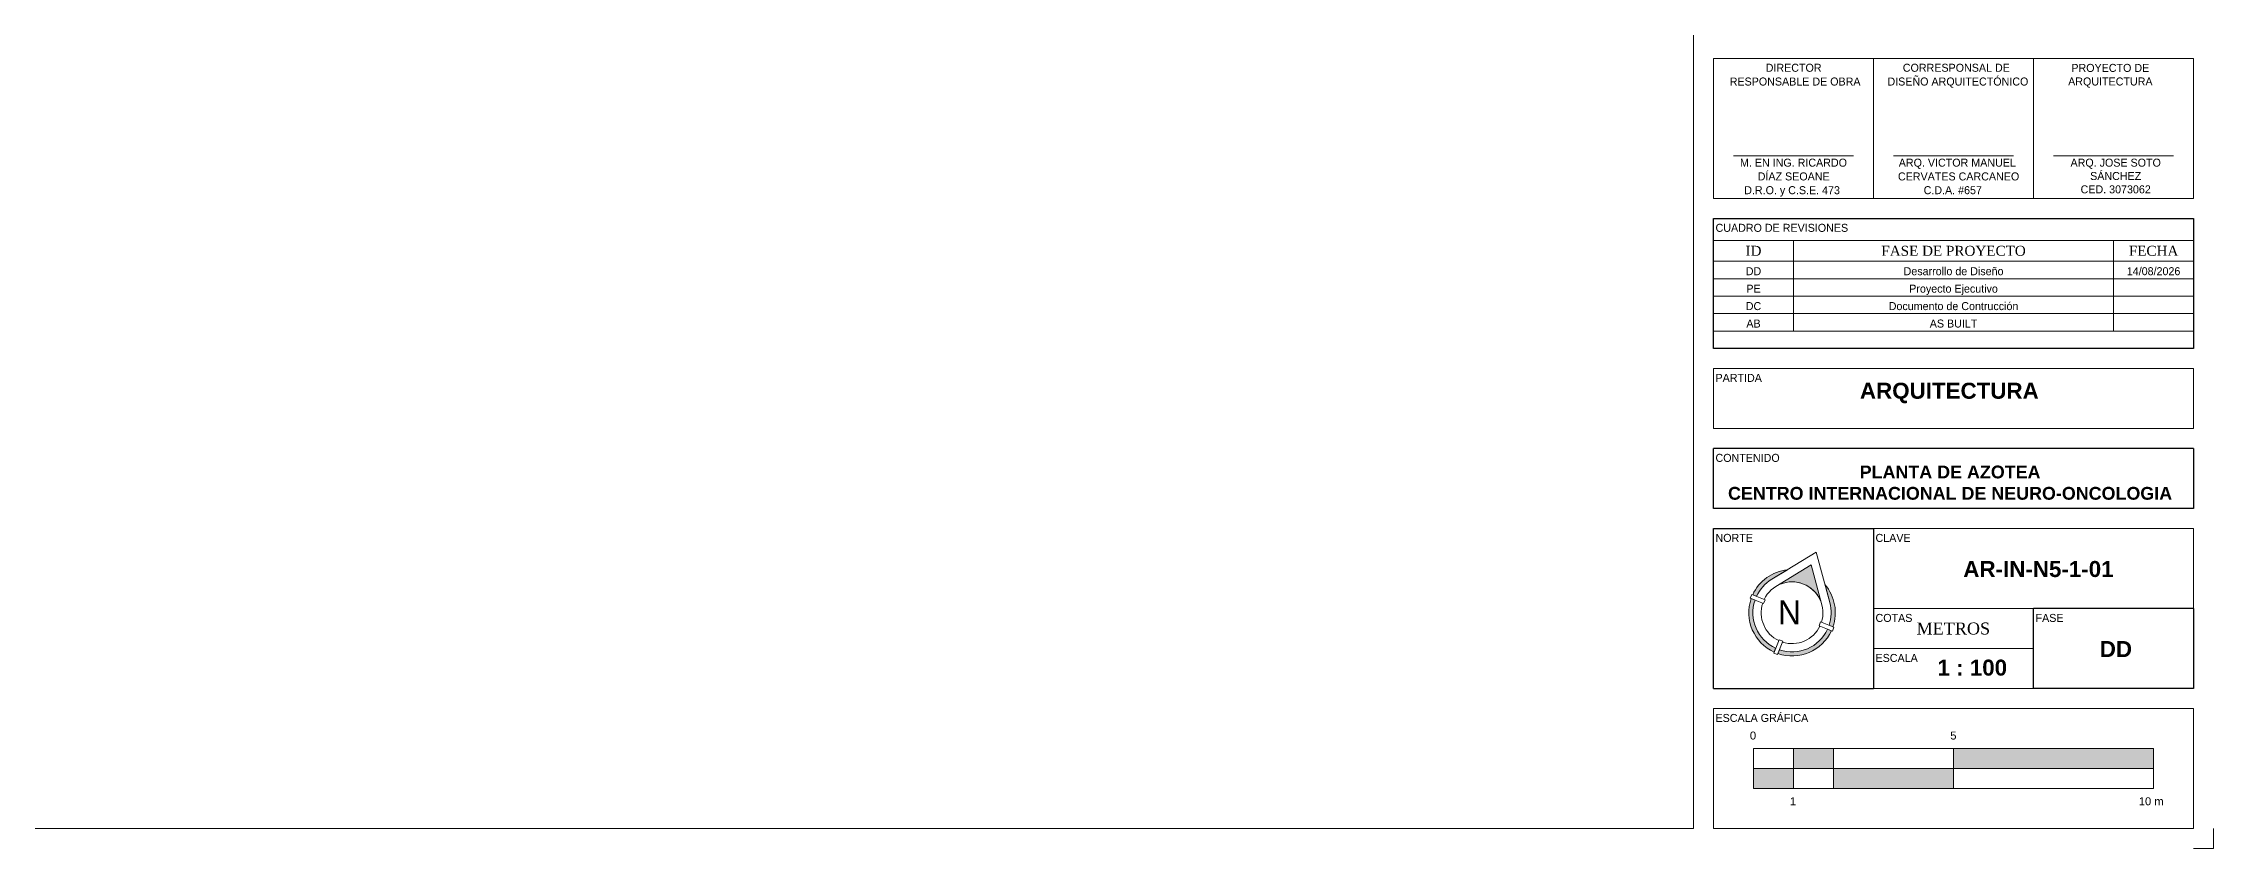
# Model space of a CAD drawing. Header units: metres. Extents: x -22 to 564, y 0 to 143.
# Drawn here: x 510.1 to 564.3, y 9.1 to 29.2 of the extents above; entities that cross this region are included whole.
import ezdxf

# ---------------------------------------------------------------- set-up
doc = ezdxf.new("R2010")
doc.units = ezdxf.units.M
for name, color, linetype, lineweight in [('XREF PIE 1.100$0$A-ANNO-NOTE', 7, 'Continuous', 9), ('XREF PIE 1.100$0$A-DETL-THIN', 7, 'Continuous', 9), ('XREF PIE 1.100$0$G-ANNO-SCHD', 7, 'Continuous', 9), ('XREF PIE 1.100$0$G-ANNO-TTLB', 7, 'Continuous', 9)]:
    doc.layers.add(name, color=color, linetype=linetype, lineweight=lineweight)
doc.layers.add('XREF PIE 1.100$0$TEXTO', color=7, linetype='Continuous')
doc.styles.add('XREF PIE 1.100$0$100 SERVICIOS 40', font='arialbd.ttf', dxfattribs={"height": 0.4})
doc.styles.add('XREF PIE 1.100$0$Arial_1', font='arial.ttf', dxfattribs={"height": 0.002})
doc.styles.add('XREF PIE 1.100$0$Elephant', font='ELEPHNT.TTF', dxfattribs={"height": 0.006})
doc.styles.add('XREF PIE 1.100$0$Franklin Gothic Book', font='FRABK.TTF', dxfattribs={"height": 0.002})
doc.styles.add('XREF PIE 1.100$0$Times New Roman', font='times.ttf', dxfattribs={"height": 0.003})
doc.styles.add('XREF PIE 1.100$0$Times New Roman_3', font='times.ttf', dxfattribs={"height": 0.0025})

# ---------------------------------------------------------------- blocks, each defined once
blk = doc.blocks.new('XREF PIE 1.100$0$LE_GA_ESCSALAS GRÁFICAS - ESC_ 1 a 100-1336524-PLANTA GENERAL')
at = {"layer": 'XREF PIE 1.100$0$A-ANNO-NOTE'}
for points in [[(-0.03999999999999997, -0.00499999999999974), (-0.05, -0.00499999999999974), (-0.05, 1.565081397814083e-16), (-0.03999999999999997, 1.565081397814083e-16)], [(-0.02999999999999998, 1.565081397814083e-16), (-0.03999999999999997, 1.565081397814083e-16), (-0.03999999999999997, 0.00499999999999963), (-0.02999999999999998, 0.00499999999999963)], [(0, 1.565081397814083e-16), (0, -0.004999999999999802), (-0.02999999999999998, -0.004999999999999802), (-0.02999999999999998, 1.565081397814083e-16)], [(0.05000000000000004, 1.565081397814083e-16), (8.459899447643693e-18, 1.565081397814083e-16), (8.459899447643693e-18, 0.00499999999999963), (0.05000000000000004, 0.00499999999999963)]]:
    blk.add_hatch(color=256, dxfattribs=at).paths.add_polyline_path(points)
for p, q in [((-0.05, -0.004999999999999706), (-0.05, 0.004999999999999631)), ((-0.05, 0.00499999999999963), (0.05000000000000004, 0.00499999999999963)), ((-0.03999999999999997, 1.565081397814083e-16), (-0.05, 1.565081397814083e-16)), ((-0.05, 1.565081397814083e-16), (-0.05, -0.00499999999999974)), ((-0.05, 1.871717571838201e-16), (0.05000000000000004, -1.359336396074008e-16)), ((-0.02999999999999998, 0.00499999999999963), (-0.03999999999999997, 0.00499999999999963)), ((-0.03999999999999997, 0.00499999999999963), (-0.03999999999999997, 1.565081397814083e-16)), ((-0.03999999999999997, 0.00499999999999963), (-0.03999999999999997, -0.00499999999999974)), ((-0.03999999999999997, -0.00499999999999974), (-0.03999999999999997, 1.565081397814083e-16)), ((-0.03999999999999997, 1.565081397814083e-16), (-0.02999999999999998, 1.565081397814083e-16)), ((-0.02999999999999998, 1.565081397814083e-16), (-0.02999999999999998, 0.00499999999999963)), ((-0.02999999999999998, 0.00499999999999963), (-0.02999999999999998, -0.004999999999999771)), ((0, 1.565081397814083e-16), (-0.02999999999999998, 1.565081397814083e-16)), ((-0.02999999999999998, 1.565081397814083e-16), (-0.02999999999999998, -0.004999999999999802)), ((0.05000000000000004, 0.00499999999999963), (8.459899447643693e-18, 0.00499999999999963)), ((8.459899447643693e-18, 0.00499999999999963), (8.459899447643693e-18, 1.565081397814083e-16)), ((6.630251852877616e-18, 0.00499999999999963), (6.630251852877616e-18, -0.004999999999999867)), ((0, -0.004999999999999802), (0, 1.565081397814083e-16)), ((8.459899447643693e-18, 1.565081397814083e-16), (0.05000000000000004, 1.565081397814083e-16)), ((0.05000000000000004, 1.565081397814083e-16), (0.05000000000000004, 0.00499999999999963)), ((0.05000000000000004, -0.00500000000000003), (0.05000000000000004, 0.00499999999999963)), ((-0.05, -0.00499999999999974), (-0.03999999999999997, -0.00499999999999974)), ((0.05000000000000004, -0.00500000000000003), (-0.04999999999999999, -0.004999999999999706)), ((-0.02999999999999998, -0.004999999999999802), (0, -0.004999999999999802))]:
    blk.add_line(p, q, dxfattribs=at)
at = {"layer": 'XREF PIE 1.100$0$A-ANNO-NOTE', "char_height": 0.002, "attachment_point": 1, "style": 'XREF PIE 1.100$0$Arial_1'}
for s, insert, width in [('0', (-0.05090077869846426, 0.009257206871612873), 0.00192405), ('5', (-0.0008196995142351707, 0.009257206871612873), 0.00192405), ('1', (-0.04088677869846424, -0.007176581871612904), 0.00192405), ('10 m', (0.04630531428667543, -0.007176581871612872), 0.007696200000000002)]:
    blk.add_mtext(s, dxfattribs=dict(at, insert=insert, width=width))
blk = doc.blocks.new('*U7')
at = {"layer": 'XREF PIE 1.100$0$G-ANNO-TTLB'}
h = blk.add_hatch(color=256, dxfattribs=at)
edge = h.paths.add_edge_path()
edge.add_line((0.01553678146702081, 0.01007034670902462), (0.01515430493919123, 0.009112872152930912))
edge.add_arc((0.01963885951964722, 0.01895135951964553), 0.01081235697940516, 160.9544771982439, 245.4956719246867, ccw=False)
edge.add_line((0.009418375222706, 0.02247964014709995), (0.01037584977879968, 0.02209716361927042))
edge.add_arc((0.01963885951964722, 0.01895135951964553), 0.009782608695652341, 161.2420358712812, 245.2081132516498)
edge = h.paths.add_edge_path()
edge.add_line((0.02851987233026815, 0.01484928146701923), (0.02947734688636183, 0.01446680493918971))
edge.add_arc((0.01963885951964722, 0.01895135951964552), 0.01081235697940511, 250.954477198244, 335.4956719246877, ccw=False)
edge.add_line((0.01611057889219292, 0.008730875222704298), (0.01649305542002244, 0.009688349778798004))
edge.add_arc((0.01963885951964722, 0.01895135951964553), 0.009782608695652244, 251.2420358712816, 335.2081132516504)
edge = h.paths.add_edge_path()
edge.add_arc((0.01963885951964722, 0.01895135951964554), 0.01081235697940511, -19.045522801755226, 40.30373750406761, ccw=False)
edge.add_line((0.02985934381658845, 0.01542307889219136), (0.02890186926049471, 0.01580555542002089))
edge.add_arc((0.01963885951964722, 0.01895135951964553), 0.009782608695652287, 341.2420358712824, 375.0949722073096)
edge.add_line((0.02908392406475158, 0.02149894438203265), (0.0278846455530154, 0.02594521940829085))
edge = h.paths.add_edge_path()
edge.add_arc((0.01963885951964717, 0.01895135951964554), 0.009782608695652287, 121.3551769156216, 155.2081132516492)
edge.add_line((0.0107578467090263, 0.02305343757227206), (0.009800372152932668, 0.0234359141001016))
edge.add_arc((0.01963885951964722, 0.01895135951964553), 0.01081235697940513, 96.14641161886362, 155.4956719246866, ccw=False)
edge.add_line((0.01848118602104803, 0.0297015621000964), (0.0145485599791263, 0.02730529772147733))
edge = h.paths.add_edge_path()
edge.add_line((0.02441382114747997, 0.03090478393216629), (0.02709548942367696, 0.02096261072679319))
edge.add_arc((0.01963885951964717, 0.01895135951964547), 0.007723112128146547, 15.09497220730959, 121.355176915622)
edge.add_line((0.0156202019876569, 0.02554657388951269), (0.02441382114747997, 0.03090478393216629))
at = {"layer": 'XREF PIE 1.100$0$A-ANNO-NOTE'}
for p, q in [((0.02568714424823526, 0.03409236377550498), (0.01454855997912635, 0.02730529772147719)), ((0.02568714424823526, 0.03409236377550497), (0.02908392406475141, 0.0214989443820327)), ((0.0145485599791263, 0.02730529772147733), (0.01848118602104803, 0.0297015621000964)), ((0.02441382114747997, 0.03090478393216629), (0.0156202019876569, 0.02554657388951269)), ((0.02441382114747986, 0.03090478393216615), (0.01562020198765707, 0.02554657388951265)), ((0.02709548942367696, 0.02096261072679319), (0.02441382114747997, 0.03090478393216629)), ((0.02441382114747981, 0.03090478393216615), (0.02709548942367679, 0.02096261072679329)), ((0.009164834732584337, 0.02258092042207825), (0.00954683166281095, 0.0235371943750799)), ((0.01250796847227814, 0.02124545915400601), (0.009164834732584337, 0.02258092042207827)), ((0.01037584977879968, 0.02209716361927042), (0.009418375222706, 0.02247964014709995)), ((0.009546831662810895, 0.0235371943750799), (0.01288996540250464, 0.02220173310700765)), ((0.009800372152932668, 0.0234359141001016), (0.0107578467090263, 0.02305343757227206)), ((0.0128899654025047, 0.02220173310700765), (0.01250796847227809, 0.02124545915400601)), ((0.0278846455530154, 0.02594521940829085), (0.02908392406475158, 0.02149894438203265)), ((0.0267697505670163, 0.01665725988528521), (0.02638775363678969, 0.01570098593228356)), ((0.03011288430671016, 0.01532179861721299), (0.02676975056701636, 0.01665725988528521)), ((0.01505939836949777, 0.008875287310265316), (0.01639485963757004, 0.01221842104995909)), ((0.01735113359057161, 0.01183642411973249), (0.01601567232249934, 0.00849329038003871)), ((0.01639485963757004, 0.01221842104995909), (0.01735113359057167, 0.01183642411973248)), ((0.02638775363678975, 0.01570098593228356), (0.02973088737648349, 0.01436552466421134)), ((0.02947734688636183, 0.01446680493918971), (0.02851987233026815, 0.01484928146701923)), ((0.02890186926049471, 0.01580555542002089), (0.02985934381658845, 0.01542307889219136)), ((0.02973088737648349, 0.01436552466421134), (0.03011288430671016, 0.01532179861721299)), ((0.01601567232249934, 0.00849329038003871), (0.01505939836949771, 0.008875287310265323)), ((0.01515430493919123, 0.009112872152930912), (0.01553678146702081, 0.01007034670902462)), ((0.01649305542002244, 0.009688349778798004), (0.01611057889219292, 0.008730875222704298))]:
    blk.add_line(p, q, dxfattribs=at)
for centre, radius, start, end in [((0.01963885951964722, 0.01895135951964553), 0.01081235697940513, 96.14641161886316, 155.4956719246862), ((0.01963885951964717, 0.01895135951964554), 0.009782608695652287, 121.3551769156216, 155.2081132516492), ((0.01963885951964722, 0.01895135951964553), 0.01081235697940516, 160.9544771982436, 245.4956719246863), ((0.01963885951964722, 0.01895135951964553), 0.009782608695652341, 161.2420358712812, 245.2081132516498), ((0.01963885951964722, 0.01895135951964561), 0.007723112128146348, 68.2250745614663, 154.4025208321916), ((0.01963885951964717, 0.01895135951964547), 0.007723112128146547, 15.09497220730959, 121.355176915622), ((0.01963885951964717, 0.01895135951964557), 0.007723112128146436, 342.04762829074, 68.2250745614661), ((0.01963885951964722, 0.01895135951964554), 0.01081235697940511, 340.9544771982445, 40.30373750406726), ((0.01963885951964722, 0.01895135951964561), 0.007723112128146453, 162.0476282907397, 244.4025208321907), ((0.01963885951964722, 0.01895135951964553), 0.009782608695652287, 341.2420358712824, 15.0949722073096), ((0.01963885951964722, 0.01895135951964552), 0.01081235697940511, 250.9544771982437, 335.4956719246874), ((0.01963885951964722, 0.01895135951964553), 0.009782608695652244, 251.2420358712816, 335.2081132516504), ((0.01963885951964717, 0.0189513595196457), 0.00772311212814642, 252.0476282907397, 334.4025208321904)]:
    blk.add_arc(centre, radius, start, end, dxfattribs=at)
at = {"layer": 'XREF PIE 1.100$0$G-ANNO-TTLB', "lineweight": 20}
for q in [(0.03696887352998601, 0.03999999999999995), (0.04000000000000153, 0.03703385441804129)]:
    blk.add_line((0.04000000000000153, 0.03999999999999995), q, dxfattribs=at)
blk = doc.blocks.new('XREF PIE 1.100$0$ZUM-TB-XX-PP_PIE DE PLANO - ZUM_TB_PP_XX__PIE DE PLANO 90x60cm-1443826-PLANTA BAJA GENERAL')
at = {"layer": 'XREF PIE 1.100$0$G-ANNO-TTLB', "lineweight": 20}
for q in [(0.3017999999999994, 0.5950000000000057), (-0.4631999999999999, 0.005000000000007099)]:
    blk.add_line((0.3017999999999985, 0.00500000000000589), q, dxfattribs=at)
at = {"layer": 'XREF PIE 1.100$0$G-ANNO-TTLB', "lineweight": 13}
for p, q in [((0.3067857411890013, 0.1975000000000062), (0.3067857411890013, 0.1625000000000061)), ((0.4268000000000003, 0.197500000000006), (0.3067857411890013, 0.1975000000000062)), ((0.3468000000000003, 0.162500000000006), (0.3468000000000003, 0.1975000000000061)), ((0.3868000000000003, 0.162500000000006), (0.3868000000000003, 0.1975000000000061)), ((0.4268000000000002, 0.1625000000000059), (0.4268000000000003, 0.197500000000006)), ((0.4268000000000002, 0.1625000000000059), (0.3067857411890013, 0.1625000000000061)), ((0.4268000000000002, 0.1200000000000057), (0.3067999999999986, 0.1200000000000059)), ((0.3067999999999986, 0.1050000000000059), (0.3067999999999986, 0.1200000000000059)), ((0.4268000000000002, 0.1200000000000057), (0.4268000000000002, 0.1050000000000057)), ((0.4268000000000002, 0.1050000000000057), (0.3067999999999986, 0.1050000000000059)), ((0.4268000000000002, 0.08000000000000569), (0.3468000000000001, 0.08000000000000582)), ((0.4268000000000001, 0.06000000000000569), (0.4268000000000002, 0.08000000000000569)), ((0.3868, 0.06000000000000582), (0.3468000000000001, 0.06000000000000595)), ((0.3868, 0.05000000000000579), (0.3468, 0.05000000000000591)), ((0.3868, 0.04000000000000575), (0.3468, 0.04000000000000582)), ((0.3067999999999985, 0.005000000000005883), (0.3067999999999985, 0.03500000000000589)), ((0.4268, 0.03500000000000569), (0.3067999999999985, 0.03500000000000589)), ((0.4268, 0.005000000000005693), (0.4268, 0.03500000000000569)), ((0.4268, 0.005000000000005693), (0.3067999999999985, 0.005000000000005883))]:
    blk.add_line(p, q, dxfattribs=at)
at = {"layer": 'XREF PIE 1.100$0$G-ANNO-TTLB'}
for p, q in [((0.3118000000000011, 0.1731250000000061), (0.3418000000000012, 0.173125000000006)), ((0.3817999999999995, 0.1731250000000059), (0.3517999999999995, 0.1731250000000059)), ((0.3918000000000011, 0.1731250000000059), (0.4218000000000011, 0.1731250000000058)), ((0.4317999999999974, 0.005000000000001368), (0.4317999999999973, 5.685052428816562e-15)), ((0.4318, -7.63863883365946e-17), (0.4267999999999977, -2.831383943284675e-17))]:
    blk.add_line(p, q, dxfattribs=at)
at = {"layer": 'XREF PIE 1.100$0$G-ANNO-TTLB', "lineweight": 30}
for p, q in [((0.3068142588109962, 0.1250000000000056), (0.3068142588109962, 0.1575000000000057)), ((0.3068142588109962, 0.1575000000000057), (0.4268000000000002, 0.1575000000000057)), ((0.4268000000000002, 0.1575000000000057), (0.4268000000000002, 0.1250000000000057)), ((0.4268000000000002, 0.1250000000000057), (0.3068142588109963, 0.1250000000000057)), ((0.4268000000000002, 0.1000000000000057), (0.3067999999999986, 0.1000000000000059)), ((0.3067999999999986, 0.08500000000000589), (0.3067999999999986, 0.1000000000000059)), ((0.4268000000000002, 0.1000000000000057), (0.4268000000000002, 0.08500000000000568)), ((0.4268000000000002, 0.08500000000000568), (0.3067999999999986, 0.08500000000000589)), ((0.3067999999999985, 0.04000000000000588), (0.3067999999999986, 0.08000000000000589)), ((0.3067999999999986, 0.08000000000000589), (0.3468000000000001, 0.08000000000000576)), ((0.3468000000000001, 0.08000000000000582), (0.3468, 0.04000000000000582)), ((0.4268000000000001, 0.06000000000000569), (0.3868, 0.06000000000000582)), ((0.3868, 0.04000000000000575), (0.3868, 0.06000000000000582)), ((0.4268000000000001, 0.06000000000000569), (0.4268000000000001, 0.0400000000000057)), ((0.3067999999999985, 0.04000000000000588), (0.3468, 0.04000000000000575)), ((0.4268000000000001, 0.0400000000000057), (0.3868, 0.04000000000000582))]:
    blk.add_line(p, q, dxfattribs=at)
at = {"layer": 'XREF PIE 1.100$0$G-ANNO-TTLB', "attachment_point": 1}
for s, insert, char_height, width, style in [('DIRECTOR ', (0.3198477954904833, 0.1961632558539362), 0.002, 0.0166751, 'XREF PIE 1.100$0$Franklin Gothic Book'), ('CORRESPONSAL DE ', (0.3541202795263794, 0.1961632558539362), 0.002, 0.03142615, 'XREF PIE 1.100$0$Franklin Gothic Book'), ('RESPONSABLE DE OBRA ', (0.3108519621571499, 0.1927236725206029), 0.002, 0.03848099999999999, 'XREF PIE 1.100$0$Franklin Gothic Book'), ('DISEÑO ARQUITECTÓNICO', (0.350283821193046, 0.1927236725206029), 0.002, 0.03976370000000001, 'XREF PIE 1.100$0$Franklin Gothic Book'), ('M. EN ING. RICARDO ', (0.3134224066570647, 0.1724424405084308), 0.002, 0.03150631875, 'XREF PIE 1.100$0$Franklin Gothic Book'), ('DÍAZ SEOANE', (0.3178541774903981, 0.1690028571750975), 0.002, 0.02052320000000001, 'XREF PIE 1.100$0$Franklin Gothic Book'), ('CERVATES CARCANEO', (0.3529077891043453, 0.1690028571750974), 0.002, 0.03383121250000001, 'XREF PIE 1.100$0$Franklin Gothic Book'), ('ARQ. VICTOR MANUEL ', (0.3531062266043453, 0.1724424405084307), 0.002, 0.03375104375, 'XREF PIE 1.100$0$Franklin Gothic Book'), ('D.R.O. y C.S.E. 473', (0.3144807399903981, 0.1655632738417641), 0.002, 0.0287004125, 'XREF PIE 1.100$0$Franklin Gothic Book'), ('C.D.A. #657', (0.3593239349376786, 0.165563273841764), 0.002, 0.01819830625, 'XREF PIE 1.100$0$Franklin Gothic Book'), ('CUADRO DE REVISIONES', (0.3073142827714067, 0.1561557608209305), 0.002, 0.03783965, 'XREF PIE 1.100$0$Franklin Gothic Book'), ('PARTIDA', (0.3073000239604092, 0.1186557608209307), 0.002, 0.01306750625, 'XREF PIE 1.100$0$Franklin Gothic Book'), ('CONTENIDO', (0.3073000239604092, 0.09865576082093072), 0.002, 0.01835864375, 'XREF PIE 1.100$0$Franklin Gothic Book'), ('NORTE', (0.3073000239604092, 0.07865576082093073), 0.002, 0.01066244375, 'XREF PIE 1.100$0$Franklin Gothic Book'), ('CLAVE', (0.3473000239604107, 0.07865576082093075), 0.002, 0.009700418749999998, 'XREF PIE 1.100$0$Franklin Gothic Book'), ('N', (0.3228923334843001, 0.06203282719784678), 0.006, 0.00905906875, 'XREF PIE 1.100$0$Elephant'), ('COTAS', (0.3473000239604107, 0.05865576082093079), 0.002, 0.0101012625, 'XREF PIE 1.100$0$Franklin Gothic Book'), ('METROS', (0.3575527075023855, 0.05650874173956524), 0.003, 0.02236708125, 'XREF PIE 1.100$0$Times New Roman'), ('FASE', (0.3873000239604107, 0.05865576082093066), 0.002, 0.0078565375, 'XREF PIE 1.100$0$Franklin Gothic Book'), ('ESCALA', (0.3473000239604107, 0.04865576082093076), 0.002, 0.01178480625, 'XREF PIE 1.100$0$Franklin Gothic Book'), ('ESCALA GRÁFICA', (0.3073000239604092, 0.03365576082093069), 0.002, 0.02589450625, 'XREF PIE 1.100$0$Franklin Gothic Book')]:
    blk.add_mtext(s, dxfattribs=dict(at, insert=insert, char_height=char_height, width=width, style=style))

msp = doc.modelspace()

# ---------------------------------------------------------------- block references
at = {"xscale": 99.99999999999999, "yscale": 99.99999999999999, "zscale": 99.99999999999999}
msp.add_blockref('*U7', (551.7981332838916, 13.10226659997531), dxfattribs=at)
at = {"layer": 'XREF PIE 1.100$0$A-ANNO-NOTE', "xscale": 99.99999999999999, "yscale": 99.99999999999999, "zscale": 99.99999999999999}
msp.add_blockref('XREF PIE 1.100$0$LE_GA_ESCSALAS GRÁFICAS - ESC_ 1 a 100-1336524-PLANTA GENERAL', (557.7981332838933, 11.10226659997524), dxfattribs=at)

# ---------------------------------------------------------------- texts
at = {"layer": 'XREF PIE 1.100$0$TEXTO', "attachment_point": 5, "style": 'XREF PIE 1.100$0$100 SERVICIOS 40'}
for s, insert, char_height, width in [('\\pxqc;ARQUITECTURA', (557.6926999727502, 20.48870284337982), 0.4, 11.26477156328986), ('\\pxqc;PLANTA DE AZOTEA\\PCENTRO INTERNACIONAL DE NEURO-ONCOLOGIA', (557.7116047162108, 18.24655433881945), 0.3200000000000001, 11.92480577064612), ('\\pxqc;AR-IN-N5-1-01', (559.9200128600538, 16.08715183512517), 0.4, 7.128875671342826), ('\\pxqc;DD', (561.8563388967416, 14.08992220637465), 0.4, 1.400557852851989), ('\\pxqc; 1 : 100', (558.1888829028007, 13.6224171812593), 0.4, 1.977066986355169)]:
    msp.add_mtext(s, dxfattribs=dict(at, insert=insert, char_height=char_height, width=width))

# ---------------------------------------------------------------- next in the draw order: block references
at = {"layer": 'XREF PIE 1.100$0$G-ANNO-TTLB', "xscale": 100.0000000000004, "yscale": 100.0000000000004, "zscale": 100.0000000000004}
msp.add_blockref('XREF PIE 1.100$0$ZUM-TB-XX-PP_PIE DE PLANO - ZUM_TB_PP_XX__PIE DE PLANO 90x60cm-1443826-PLANTA BAJA GENERAL', (521.1181332838937, 9.102266599974932), dxfattribs=at)

# ---------------------------------------------------------------- next in the draw order: linework, layer by layer
at = {"layer": 'XREF PIE 1.100$0$A-DETL-THIN'}
for p, q in [((553.796711653089, 24.30371229289921), (551.7995591649935, 24.30371229289921)), ((551.7995591649935, 24.30371229289921), (551.7995591649935, 23.78246884772774)), ((561.8002906234144, 24.30371229289921), (553.796711653089, 24.30371229289921)), ((553.796711653089, 24.30371229289921), (553.796711653089, 23.78246884772774)), ((563.7959142022146, 24.30371229289921), (561.8002906234144, 24.30371229289921)), ((561.8002906234144, 24.30371229289921), (561.8002906234144, 23.78246884772774)), ((563.7959142022146, 24.30371229289921), (563.7959142022146, 23.78246884772774)), ((553.796711653089, 23.78246884772774), (551.7995591649935, 23.78246884772774)), ((551.7995591649935, 23.78246884772774), (551.7995591649935, 23.3464283981773)), ((553.796711653089, 23.3464283981773), (551.7995591649935, 23.3464283981773)), ((551.7995591649935, 23.3464283981773), (551.7995591649935, 22.91038794862686)), ((561.8002906234144, 23.78246884772774), (553.796711653089, 23.78246884772774)), ((553.796711653089, 23.78246884772774), (553.796711653089, 23.3464283981773)), ((561.8002906234144, 23.3464283981773), (553.796711653089, 23.3464283981773)), ((553.796711653089, 23.3464283981773), (553.796711653089, 22.91038794862686)), ((563.7959142022146, 23.78246884772774), (561.8002906234144, 23.78246884772774)), ((561.8002906234144, 23.78246884772774), (561.8002906234144, 23.3464283981773)), ((563.7959142022146, 23.3464283981773), (561.8002906234144, 23.3464283981773)), ((561.8002906234144, 23.3464283981773), (561.8002906234144, 22.91038794862686)), ((563.7959142022146, 23.78246884772774), (563.7959142022146, 23.3464283981773)), ((563.7959142022146, 23.3464283981773), (563.7959142022146, 22.91038794862686)), ((553.796711653089, 22.91038794862686), (551.7995591649935, 22.91038794862686)), ((551.7995591649935, 22.91038794862686), (551.7995591649935, 22.47434749907642)), ((561.8002906234144, 22.91038794862686), (553.796711653089, 22.91038794862686)), ((553.796711653089, 22.91038794862686), (553.796711653089, 22.47434749907642)), ((563.7959142022146, 22.91038794862686), (561.8002906234144, 22.91038794862686)), ((561.8002906234144, 22.91038794862686), (561.8002906234144, 22.47434749907642)), ((563.7959142022146, 22.91038794862686), (563.7959142022146, 22.47434749907642)), ((553.796711653089, 22.47434749907642), (551.7995591649935, 22.47434749907642)), ((551.7995591649935, 22.47434749907642), (551.7995591649935, 22.03830704952599)), ((561.8002906234144, 22.47434749907642), (553.796711653089, 22.47434749907642)), ((553.796711653089, 22.47434749907642), (553.796711653089, 22.03830704952599)), ((563.7959142022146, 22.47434749907642), (561.8002906234144, 22.47434749907642)), ((561.8002906234144, 22.47434749907642), (561.8002906234144, 22.03830704952599)), ((563.7959142022146, 22.47434749907642), (563.7959142022146, 22.03830704952599)), ((553.796711653089, 22.03830704952598), (551.7995591649935, 22.03830704952598)), ((561.8002906234144, 22.03830704952598), (553.796711653089, 22.03830704952598)), ((563.7959142022146, 22.03830704952598), (561.8002906234144, 22.03830704952598))]:
    msp.add_line(p, q, dxfattribs=at)

# ---------------------------------------------------------------- next in the draw order: texts
at = {"layer": 'XREF PIE 1.100$0$G-ANNO-SCHD', "attachment_point": 2}
for s, insert, char_height, width, line_spacing_factor, style in [('ID', (552.7981354090413, 24.16865730194835), 0.250000000000001, 0.4742380216383327, 1.029792565780314, 'XREF PIE 1.100$0$Times New Roman_3'), ('FASE DE PROYECTO', (557.7985011382517, 24.16865730194835), 0.250000000000001, 4.28698608964453, 1.029792565780314, 'XREF PIE 1.100$0$Times New Roman_3'), ('FECHA', (562.7981024128146, 24.16865730194835), 0.250000000000001, 1.469823802163839, 1.029792565780314, 'XREF PIE 1.100$0$Times New Roman_3'), ('DD', (552.7981354090413, 23.63340422386676), 0.2000000000000008, 0.4662875942426337, 1.12812134865131, 'XREF PIE 1.100$0$Franklin Gothic Book'), ('Desarrollo de Diseño', (557.7985011382517, 23.63340422386676), 0.2000000000000008, 3.153708567512007, 1.12812134865131, 'XREF PIE 1.100$0$Franklin Gothic Book'), ('14/08/2026', (562.7981024128146, 23.63340422386676), 0.2000000000000008, 2.010551884852647, 1.12812134865131, 'XREF PIE 1.100$0$Franklin Gothic Book'), ('PE', (552.7981354090413, 23.19736377431632), 0.2000000000000008, 0.3960937628512696, 1.12812134865131, 'XREF PIE 1.100$0$Franklin Gothic Book'), ('Proyecto Ejecutivo', (557.7985011382517, 23.19736377431632), 0.2000000000000008, 2.755107882111046, 1.12812134865131, 'XREF PIE 1.100$0$Franklin Gothic Book'), ('AB', (552.7981354090413, 22.32528287521545), 0.2000000000000008, 0.4086283755997275, 1.12812134865131, 'XREF PIE 1.100$0$Franklin Gothic Book'), ('DC', (552.7981354090413, 22.76132332476588), 0.2000000000000008, 0.441218368745718, 1.12812134865131, 'XREF PIE 1.100$0$Franklin Gothic Book'), ('Documento de Contrucción', (557.7985011382517, 22.76132332476588), 0.2000000000000008, 4.116366826593574, 1.12812134865131, 'XREF PIE 1.100$0$Franklin Gothic Book'), ('AS BUILT', (557.7985011382517, 22.32528287521545), 0.2000000000000008, 1.358752021932836, 1.12812134865131, 'XREF PIE 1.100$0$Franklin Gothic Book')]:
    msp.add_mtext(s, dxfattribs=dict(at, insert=insert, char_height=char_height, width=width, line_spacing_factor=line_spacing_factor, style=style))
at = {"layer": 'XREF PIE 1.100$0$G-ANNO-TTLB', "char_height": 0.2000000000000008, "width": 2.529050083016136, "attachment_point": 2, "style": 'XREF PIE 1.100$0$Franklin Gothic Book'}
for s, insert in [('\\pxqc;ARQUITECTURA', (561.7176890615932, 28.3757881143999)), ('\\pxqc;PROYECTO DE', (561.7161677074266, 28.71485865880829)), ('ARQ. JOSE SOTO SÁNCHEZ\\PCED. 3073062 ', (561.8510190686251, 26.34651065081807))]:
    msp.add_mtext(s, dxfattribs=dict(at, insert=insert))

doc.saveas('drawing.dxf')
